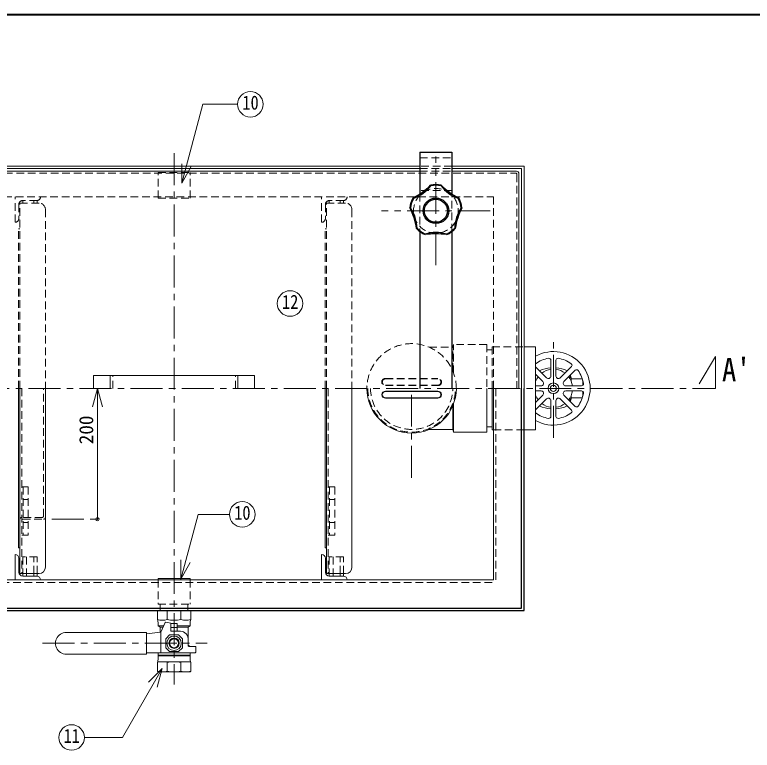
# Model space of a CAD drawing. Units: millimetres at full size, sheet at 1:5; details may follow other scales. Extents: x -1061 to 964, y -679 to 726.
# Drawn here: x -662 to -84, y 150 to 726 of the extents above; entities that cross this region are included whole.
import ezdxf
from ezdxf.enums import TextEntityAlignment as Align

# ---------------------------------------------------------------- set-up
doc = ezdxf.new("R2010")
doc.units = ezdxf.units.MM
doc.header["$LTSCALE"] = 5
doc.header["$PDMODE"] = 32
doc.header["$PDSIZE"] = 2.5
doc.linetypes.add('CHAIN1', pattern=[8, 5, -1, 1, -1])
doc.linetypes.add('DASHED1', pattern=[1.8, 1.2, -0.6])
doc.layers.add('0-0', color=7, linetype='Continuous', lineweight=9)
doc.styles.add('ＭＳ ゴシック', font='')
doc.styles.get('ＭＳ ゴシック').set_extended_font_data('MS Gothic')

msp = doc.modelspace()

# ---------------------------------------------------------------- linework, layer by layer
at = {"layer": '0-0', "color": 1, "lineweight": 40}
msp.add_line((963.599, 725.957), (-1061.401, 725.957), dxfattribs=at)
at = {"layer": '0-0', "lineweight": 18}
for p, q in [((-530.934, 594.145), (-514.393, 655.877)), ((-487.149, 655.877), (-514.393, 655.877)), ((-729.401, 607.457), (-344.401, 607.457)), ((-530.934, 594.145), (-530.934, 609.145)), ((-530.934, 594.145), (-523.434, 607.135)), ((-319.401, 607.457), (-262.901, 607.457)), ((-262.901, 433.457), (-262.901, 607.457)), ((-729.401, 605.457), (-344.401, 605.457)), ((-729.401, 603.457), (-344.401, 603.457)), ((-319.401, 605.457), (-264.901, 605.457)), ((-319.401, 603.457), (-268.901, 603.457)), ((-266.901, 601.457), (-266.901, 433.457)), ((-264.901, 433.457), (-264.901, 605.457)), ((-262.901, 465.957), (-253.901, 465.957)), ((-586.901, 433.457), (-586.901, 443.457)), ((-586.901, 443.457), (-486.901, 443.457)), ((-486.901, 433.457), (-486.901, 443.457)), ((-657.651, 433.457), (-657.651, 288.457)), ((-637.651, 293.457), (-637.651, 433.457)), ((-417.651, 433.457), (-417.651, 288.457)), ((-397.651, 293.457), (-397.651, 433.457)), ((-291.901, 399.164), (-291.901, 433.457)), ((-287.901, 400.957), (-287.901, 433.457)), ((-286.901, 433.457), (-286.901, 283.457)), ((-371.416, 430.982), (-330.385, 430.982)), ((-371.416, 426.032), (-330.385, 426.032)), ((-318.022, 421.457), (-318.022, 399.164)), ((-337.117, 401.285), (-318.729, 401.285)), ((-291.901, 399.164), (-318.022, 399.164)), ((-287.901, 400.957), (-286.901, 400.957)), ((-531.708, 284.077), (-518.126, 334.763)), ((-493.52, 334.763), (-518.126, 334.763)), ((-661.401, 303.457), (-661.401, 283.457)), ((-658.401, 289.457), (-658.401, 300.457)), ((-421.401, 303.457), (-421.401, 283.457)), ((-418.401, 289.457), (-418.401, 300.457)), ((-531.708, 284.077), (-531.708, 299.077)), ((-531.708, 284.077), (-524.208, 297.067)), ((-786.901, 283.457), (-286.901, 283.457)), ((-642.651, 288.457), (-657.651, 288.457)), ((-644.142, 286.457), (-655.401, 286.457)), ((-646.74, 286.457), (-646.74, 288.457)), ((-644.142, 286.457), (-644.142, 288.457)), ((-549.401, 284.457), (-549.401, 283.457)), ((-402.651, 288.457), (-417.651, 288.457)), ((-404.142, 286.457), (-415.401, 286.457)), ((-406.74, 286.457), (-406.74, 288.457)), ((-404.142, 286.457), (-404.142, 288.457)), ((-546.211, 213.996), (-577.324, 160.106)), ((-546.211, 213.996), (-556.818, 203.389)), ((-546.211, 213.996), (-550.093, 199.507)), ((-577.324, 160.106), (-607.146, 160.106))]:
    msp.add_line(p, q, dxfattribs=at)
at = {"layer": '0-0', "color": 5, "lineweight": 25}
for p, q in [((-344.401, 618.457), (-344.401, 585.686)), ((-344.401, 556.209), (-344.401, 433.457)), ((-319.401, 556.209), (-319.401, 433.457)), ((-264.901, 261.457), (-264.901, 433.457)), ((-262.901, 259.457), (-262.901, 433.457)), ((-808.901, 261.457), (-264.901, 261.457)), ((-810.901, 259.457), (-262.901, 259.457))]:
    msp.add_line(p, q, dxfattribs=at)
at = {"layer": '0-0', "color": 4, "linetype": 'CHAIN1'}
for p, q in [((-536.901, 617.457), (-536.901, 201.457)), ((-331.901, 529.957), (-331.901, 614.957)), ((-289.401, 572.457), (-374.401, 572.457)), ((-239.901, 394.657), (-239.901, 472.257)), ((-112.901, 458.457), (-127.901, 433.457)), ((-112.901, 458.457), (-112.901, 433.457)), ((-1010.901, 433.457), (-112.901, 433.457)), ((-350.901, 363.457), (-350.901, 433.457)), ((-632.651, 330.957), (-596.901, 330.957)), ((-639.801, 233.874), (-510.901, 233.874))]:
    msp.add_line(p, q, dxfattribs=at)
at = {"layer": '0-0', "linetype": 'DASHED1', "lineweight": 18}
for p, q in [((-344.401, 613.957), (-319.401, 613.957)), ((-344.401, 585.686), (-344.401, 556.209)), ((-319.401, 556.209), (-319.401, 585.686))]:
    msp.add_line(p, q, dxfattribs=at)
at = {"layer": '0-0', "color": 4, "linetype": 'DASHED1'}
for p, q in [((-319.401, 607.457), (-344.401, 607.457)), ((-804.401, 601.957), (-269.401, 601.957)), ((-549.401, 582.457), (-549.401, 602.457)), ((-549.401, 602.457), (-524.401, 602.457)), ((-524.401, 582.457), (-524.401, 602.457)), ((-344.401, 605.457), (-319.401, 605.457)), ((-344.401, 603.457), (-319.401, 603.457)), ((-268.401, 600.957), (-268.401, 433.457)), ((-786.901, 583.457), (-286.901, 583.457)), ((-661.401, 563.457), (-661.401, 583.457)), ((-421.401, 563.457), (-421.401, 583.457)), ((-319.401, 588.457), (-344.401, 588.457)), ((-286.901, 583.457), (-286.901, 433.457)), ((-658.401, 577.457), (-658.401, 566.457)), ((-657.651, 433.457), (-657.651, 578.457)), ((-642.651, 578.457), (-657.651, 578.457)), ((-644.142, 580.457), (-655.401, 580.457)), ((-655.401, 578.457), (-655.401, 580.457)), ((-646.74, 580.457), (-646.74, 578.457)), ((-644.142, 580.457), (-644.142, 578.457)), ((-549.401, 582.457), (-524.401, 582.457)), ((-418.401, 577.457), (-418.401, 566.457)), ((-417.651, 433.457), (-417.651, 578.457)), ((-402.651, 578.457), (-417.651, 578.457)), ((-404.142, 580.457), (-415.401, 580.457)), ((-415.401, 578.457), (-415.401, 580.457)), ((-406.74, 580.457), (-406.74, 578.457)), ((-404.142, 580.457), (-404.142, 578.457)), ((-637.651, 573.457), (-637.651, 433.457)), ((-397.651, 573.457), (-397.651, 433.457)), ((-658.651, 433.457), (-658.651, 558.457)), ((-657.651, 558.457), (-658.651, 558.457)), ((-418.651, 433.457), (-418.651, 558.457)), ((-417.651, 558.457), (-418.651, 558.457)), ((-291.901, 467.75), (-318.022, 467.75)), ((-318.022, 445.456), (-318.022, 467.75)), ((-291.901, 467.75), (-291.901, 433.457)), ((-337.117, 465.628), (-318.729, 465.628)), ((-291.901, 463.707), (-287.901, 463.707)), ((-287.901, 465.957), (-262.901, 465.957)), ((-287.901, 465.957), (-287.901, 433.457)), ((-584.901, 433.457), (-584.901, 443.457)), ((-488.901, 433.457), (-488.901, 443.457)), ((-371.416, 441.234), (-330.385, 441.234)), ((-371.416, 440.881), (-330.385, 440.881)), ((-656.151, 433.457), (-656.151, 288.457)), ((-639.151, 333.207), (-639.151, 433.457)), ((-416.151, 433.457), (-416.151, 288.457)), ((-371.416, 435.931), (-330.385, 435.931)), ((-371.416, 435.578), (-330.385, 435.578)), ((-284.901, 433.457), (-284.901, 281.457)), ((-286.901, 400.957), (-262.901, 400.957)), ((-651.151, 356.457), (-656.151, 356.457)), ((-655.151, 356.457), (-655.151, 318.457)), ((-651.151, 356.457), (-651.151, 318.457)), ((-411.151, 356.457), (-416.151, 356.457)), ((-415.151, 356.457), (-415.151, 318.457)), ((-411.151, 356.457), (-411.151, 318.457)), ((-651.151, 346.457), (-655.151, 346.457)), ((-411.151, 346.457), (-415.151, 346.457)), ((-639.901, 332.457), (-656.151, 332.457)), ((-655.401, 330.957), (-639.151, 330.957)), ((-651.151, 328.457), (-655.151, 328.457)), ((-411.151, 328.457), (-415.151, 328.457)), ((-651.151, 318.457), (-656.151, 318.457)), ((-411.151, 318.457), (-416.151, 318.457)), ((-644.142, 301.457), (-655.401, 301.457)), ((-655.401, 301.457), (-655.401, 288.457)), ((-652.401, 301.457), (-652.401, 286.457)), ((-646.74, 288.457), (-646.74, 301.457)), ((-644.142, 288.457), (-644.142, 301.457)), ((-404.142, 301.457), (-415.401, 301.457)), ((-415.401, 301.457), (-415.401, 288.457)), ((-412.401, 301.457), (-412.401, 286.457)), ((-406.74, 288.457), (-406.74, 301.457)), ((-404.142, 288.457), (-404.142, 301.457)), ((-549.401, 283.457), (-549.401, 264.457)), ((-524.401, 283.457), (-524.401, 264.457)), ((-788.901, 281.457), (-284.901, 281.457)), ((-549.401, 264.457), (-524.401, 264.457)), ((-547.751, 264.457), (-547.751, 259.457)), ((-526.051, 264.457), (-526.051, 259.457))]:
    msp.add_line(p, q, dxfattribs=at)
at = {"layer": '0-0', "color": 4}
for p, q in [((-241.901, 443.114), (-241.901, 455.48)), ((-237.901, 443.114), (-237.901, 455.48)), ((-234.486, 441.699), (-225.742, 450.444)), ((-245.315, 441.699), (-253.901, 450.285)), ((-231.658, 438.871), (-222.913, 447.615)), ((-248.143, 438.871), (-253.901, 444.628)), ((-226.701, 443.828), (-226.701, 440.581)), ((-217.264, 440.807), (-225.701, 440.807)), ((-216.901, 439.575), (-216.901, 435.818)), ((-658.651, 433.457), (-658.651, 308.457)), ((-596.901, 433.457), (-600.783, 418.968)), ((-596.901, 433.457), (-596.901, 330.957)), ((-596.901, 433.457), (-593.018, 418.968)), ((-418.651, 433.457), (-418.651, 308.457)), ((-249.557, 435.457), (-253.901, 435.457)), ((-230.244, 435.457), (-217.877, 435.457)), ((-371.416, 431.335), (-330.385, 431.335)), ((-249.557, 431.457), (-253.901, 431.457)), ((-248.143, 428.042), (-253.901, 422.285)), ((-231.658, 428.042), (-222.913, 419.298)), ((-230.244, 431.457), (-217.877, 431.457)), ((-216.901, 431.095), (-216.901, 427.338)), ((-371.416, 425.679), (-330.385, 425.679)), ((-245.315, 425.214), (-253.901, 416.628)), ((-241.901, 423.8), (-241.901, 411.433)), ((-237.901, 423.8), (-237.901, 411.433)), ((-234.486, 425.214), (-225.742, 416.469)), ((-226.701, 423.085), (-226.701, 426.332)), ((-217.264, 426.107), (-225.701, 426.107)), ((-291.901, 403.207), (-287.901, 403.207)), ((-657.651, 308.457), (-658.651, 308.457)), ((-417.651, 308.457), (-418.651, 308.457)), ((-655.401, 288.457), (-655.401, 286.457)), ((-415.401, 288.457), (-415.401, 286.457)), ((-549.901, 258.957), (-549.401, 259.457)), ((-549.901, 252.457), (-549.901, 258.957)), ((-542.285, 252.457), (-542.285, 258.957)), ((-531.516, 252.457), (-531.516, 258.957)), ((-524.401, 259.457), (-523.901, 258.957)), ((-523.901, 252.457), (-523.901, 258.957)), ((-549.401, 247.457), (-549.401, 249.457)), ((-543.966, 250.22), (-547.354, 242.63)), ((-543.744, 250.335), (-539.561, 249.489)), ((-539.401, 243.657), (-539.401, 249.257)), ((-534.601, 249.457), (-539.201, 249.457)), ((-534.401, 243.457), (-534.401, 249.257)), ((-524.401, 247.457), (-524.401, 249.457)), ((-549.401, 247.457), (-547.901, 246.457)), ((-549.401, 247.457), (-545.199, 247.457)), ((-547.901, 246.457), (-545.646, 246.457)), ((-547.901, 246.457), (-547.901, 242.471)), ((-547.401, 242.565), (-547.401, 226.457)), ((-539.201, 246.257), (-534.601, 246.257)), ((-539.201, 243.457), (-531.901, 243.457)), ((-534.401, 247.457), (-524.401, 247.457)), ((-534.401, 246.457), (-525.901, 246.457)), ((-525.901, 246.457), (-524.401, 247.457)), ((-525.901, 246.457), (-525.901, 231.921)), ((-558.665, 242.292), (-620.056, 242.292)), ((-547.515, 242.513), (-558.444, 241.316)), ((-558.444, 225.657), (-558.444, 242.093)), ((-543.42, 237.4), (-540.427, 240.394)), ((-543.42, 230.348), (-543.42, 237.4)), ((-533.348, 240.394), (-540.427, 240.394)), ((-530.381, 237.4), (-533.375, 240.394)), ((-530.381, 230.348), (-530.381, 237.4)), ((-525.901, 232.457), (-524.401, 231.457)), ((-520.368, 231.457), (-525.402, 231.457)), ((-558.644, 225.457), (-620.056, 225.457)), ((-520.368, 226.457), (-558.444, 226.457)), ((-549.401, 224.457), (-549.401, 226.457)), ((-543.42, 230.348), (-540.427, 227.354)), ((-533.348, 227.354), (-540.427, 227.354)), ((-530.381, 230.348), (-533.375, 227.354)), ((-524.401, 224.457), (-524.401, 226.457)), ((-519.868, 226.957), (-519.868, 230.957)), ((-524.061, 219.457), (-549.74, 219.457)), ((-549.401, 224.457), (-548.901, 223.957)), ((-524.401, 224.457), (-549.401, 224.457)), ((-524.401, 223.957), (-549.401, 223.957)), ((-549.401, 223.957), (-549.401, 221.957)), ((-524.401, 224.457), (-524.901, 223.957)), ((-524.401, 223.957), (-524.401, 221.957)), ((-549.901, 218.957), (-549.901, 211.957)), ((-542.285, 218.957), (-542.285, 211.957)), ((-531.516, 218.957), (-531.516, 211.957)), ((-523.901, 218.957), (-523.901, 211.957)), ((-549.901, 211.957), (-549.401, 211.457)), ((-524.401, 211.457), (-549.401, 211.457)), ((-524.401, 211.457), (-523.901, 211.957))]:
    msp.add_line(p, q, dxfattribs=at)
at = {"layer": '0-0', "color": 5, "lineweight": 25}
msp.add_lwpolyline([(-344.401, 618.457), (-319.401, 618.457), (-319.401, 585.686)], dxfattribs=at)
at = {"layer": '0-0', "color": 4, "linetype": 'DASHED1'}
msp.add_lwpolyline([(-318.729, 447.24), (-318.729, 465.628), (-318.022, 467.75)], dxfattribs=at)
at = {"layer": '0-0', "lineweight": 18}
for points in [[(-262.901, 400.957), (-253.901, 400.957), (-253.901, 465.957)], [(-318.729, 419.673), (-318.729, 401.285), (-318.022, 399.164)], [(-549.401, 284.457), (-524.401, 284.457), (-524.401, 283.457)]]:
    msp.add_lwpolyline(points, dxfattribs=at)
at = {"layer": '0-0', "color": 4}
for points in [[(-586.901, 443.457), (-599.901, 443.457), (-599.901, 433.457)], [(-486.901, 443.457), (-473.901, 443.457), (-473.901, 433.457)]]:
    msp.add_lwpolyline(points, dxfattribs=at)
at = {"layer": '0-0', "lineweight": 18}
for centre in [(-477.149, 655.877), (-446.083, 499.88), (-483.52, 334.763), (-617.146, 160.106)]:
    msp.add_circle(centre, 10, dxfattribs=at)
at = {"layer": '0-0', "linetype": 'DASHED1', "lineweight": 18}
msp.add_circle((-331.901, 572.457), 17.5, dxfattribs=at)
at = {"layer": '0-0', "color": 5, "lineweight": 25}
for radius in [10, 9]:
    msp.add_circle((-331.901, 572.457), radius, dxfattribs=at)
at = {"layer": '0-0', "color": 4}
for centre, radius in [((-239.901, 433.457), 4.2), ((-239.901, 433.457), 2.4), ((-536.901, 233.874), 5.655), ((-536.901, 233.874), 4), ((-536.901, 233.874), 3.5)]:
    msp.add_circle(centre, radius, dxfattribs=at)
at = {"layer": '0-0', "color": 4, "linetype": 'DASHED1'}
for centre, radius, start, end in [((-269.401, 600.957), 1, 0, 90), ((-644.401, 583.457), 3, 270, 0), ((-404.401, 583.457), 3, 270, 0), ((-655.401, 577.457), 3, 90, 180), ((-642.651, 573.457), 5, 0, 90), ((-415.401, 577.457), 3, 90, 180), ((-402.651, 573.457), 5, 0, 90), ((-661.401, 566.457), 3, 270, 0), ((-421.401, 566.457), 3, 270, 0), ((-350.901, 433.457), 35, 0, 180), ((-371.416, 438.406), 2.828, 90, 270), ((-371.416, 438.406), 2.475, 90, 270), ((-330.385, 438.406), 2.828, 270, 90), ((-330.385, 438.406), 2.475, 270, 90), ((-350.901, 433.457), 34.293, 180, 360), ((-350.901, 433.457), 32.172, 180, 360), ((-656.151, 330.957), 1.5, 90, 180), ((-655.401, 330.207), 0.75, 90, 180), ((-639.901, 333.207), 0.75, 270, 0), ((-639.151, 332.457), 1.5, 270, 0)]:
    msp.add_arc(centre, radius, start, end, dxfattribs=at)
at = {"layer": '0-0', "lineweight": 18}
for centre, radius, start, end in [((-268.901, 601.457), 2, 0, 90), ((-350.901, 433.457), 35, 180, 360), ((-371.416, 428.507), 2.475, 90, 270), ((-330.385, 428.507), 2.475, 270, 90), ((-661.401, 300.457), 3, 0, 90), ((-421.401, 300.457), 3, 0, 90), ((-655.401, 289.457), 3, 180, 270), ((-642.651, 293.457), 5, 270, 0), ((-415.401, 289.457), 3, 180, 270), ((-402.651, 293.457), 5, 270, 0), ((-644.401, 283.457), 3, 0, 90), ((-404.401, 283.457), 3, 0, 90)]:
    msp.add_arc(centre, radius, start, end, dxfattribs=at)
at = {"layer": '0-0', "color": 5, "lineweight": 25}
for centre, radius, start, end in [((-374.78, 631.476), 54.951, 297.11306, 314.88694), ((-358.983, 609.732), 29.075, 289.44958, 322.55042), ((-331.901, 572.457), 20.5, 78.46304, 101.53696), ((-331.901, 572.457), 20, 78.46304, 101.53696), ((-304.819, 609.732), 29.075, 217.44958, 250.55042), ((-289.021, 631.476), 54.951, 225.11306, 242.88694), ((-331.901, 572.457), 20.5, 150.46304, 173.53696), ((-331.901, 572.457), 20, 150.46304, 173.53696), ((-331.901, 572.457), 20, 6.46304, 29.53696), ((-331.901, 572.457), 20.5, 6.46304, 29.53696), ((-401.282, 549.913), 54.951, 9.11306, 26.88694), ((-375.72, 558.219), 29.075, 1.44958, 34.55042), ((-288.081, 558.219), 29.075, 145.44958, 178.55042), ((-262.52, 549.913), 54.951, 153.11306, 170.88694), ((-331.901, 572.457), 20.5, 222.46304, 245.53696), ((-331.901, 572.457), 20, 222.46304, 245.53696), ((-331.901, 499.505), 54.951, 81.11306, 98.88694), ((-331.901, 526.382), 29.075, 73.44958, 106.55042), ((-331.901, 572.457), 20, 294.46304, 317.53696), ((-331.901, 572.457), 20.5, 294.46304, 317.53696)]:
    msp.add_arc(centre, radius, start, end, dxfattribs=at)
at = {"layer": '0-0', "color": 4}
for centre, radius, start, end in [((-239.901, 433.457), 28.8, 240.9147, 119.0853), ((-239.901, 433.457), 23.8, 99.02995, 126.03188), ((-243.401, 455.48), 1.5, 0, 99.02995), ((-236.401, 455.48), 1.5, 80.97005, 180), ((-239.901, 433.457), 23.8, 54.02995, 80.97005), ((-226.802, 451.505), 1.5, 315, 54.02995), ((-239.901, 424.186), 25.462, 94.50505, 115.3665), ((-239.901, 433.457), 15, 97.66226, 127.33774), ((-239.901, 424.186), 25.462, 64.6335, 85.49495), ((-239.901, 433.457), 15, 52.66226, 82.33774), ((-221.853, 446.555), 1.5, 35.97005, 135), ((-239.901, 433.457), 23.8, 9.02995, 35.97005), ((-239.901, 433.457), 15, 142.66226, 158.96053), ((-249.557, 437.457), 2, 270, 45), ((-243.901, 443.114), 2, 225, 0), ((-235.901, 443.114), 2, 180, 315), ((-230.244, 437.457), 2, 135, 270), ((-239.901, 433.457), 15, 7.66226, 37.33774), ((-212.008, 446.424), 14.8, 189.6926, 202.30507), ((-213.075, 437.428), 13.07, 165.01987, 172.36706), ((-217.877, 436.957), 1.5, 270, 9.02995), ((-371.416, 428.507), 2.828, 90, 270), ((-330.385, 428.507), 2.828, 270, 90), ((-239.901, 433.457), 15, 201.03947, 217.33774), ((-249.557, 429.457), 2, 315, 90), ((-230.244, 429.457), 2, 90, 225), ((-239.901, 433.457), 15, 322.66226, 352.33774), ((-213.075, 429.485), 13.07, 187.63294, 194.98013), ((-239.901, 433.457), 23.8, 324.02995, 350.97005), ((-217.877, 429.957), 1.5, 350.97005, 90), ((-243.901, 423.8), 2, 0, 135), ((-235.901, 423.8), 2, 45, 180), ((-212.008, 420.489), 14.8, 157.69493, 170.3074), ((-239.901, 442.727), 25.462, 244.6335, 265.49495), ((-239.901, 433.457), 15, 232.66226, 262.33774), ((-239.901, 433.457), 15, 277.66226, 307.33774), ((-239.901, 442.727), 25.462, 274.50505, 295.3665), ((-226.802, 415.409), 1.5, 305.97005, 45), ((-221.853, 420.358), 1.5, 225, 324.02995), ((-239.901, 433.457), 23.8, 233.96812, 260.97005), ((-243.401, 411.433), 1.5, 260.97005, 0), ((-236.401, 411.433), 1.5, 180, 279.02995), ((-239.901, 433.457), 23.8, 279.02995, 305.97005), ((-546.093, 244.709), 14.748, 75.03792, 104.96208), ((-536.901, 230.211), 29.246, 79.3901, 100.6099), ((-527.708, 244.709), 14.748, 75.03792, 104.96208), ((-558.086, 249.551), 8.686, 359.37927, 19.54537), ((-546.093, 266.705), 14.748, 255.03792, 284.96208), ((-543.783, 250.138), 0.2, 78.57296, 155.94431), ((-536.901, 281.202), 29.246, 259.3901, 280.6099), ((-539.601, 249.293), 0.2, 360, 78.57296), ((-539.201, 249.257), 0.2, 90, 180), ((-534.601, 249.257), 0.2, 0, 90), ((-527.708, 266.705), 14.748, 255.03792, 284.96208), ((-515.715, 249.551), 8.686, 160.45463, 180.62073), ((-547.536, 242.712), 0.2, 276.25093, 335.94431), ((-539.201, 246.457), 0.2, 180, 270), ((-539.201, 243.657), 0.2, 180, 270), ((-534.601, 246.457), 0.2, 270, 0), ((-532.499, 236.867), 6.617, 355.72961, 84.81046), ((-621.293, 233.874), 8.508, 81.63982, 278.36018), ((-558.644, 242.093), 0.2, 0, 96.25093), ((-525.402, 231.957), 0.5, 184.09604, 270), ((-520.368, 230.957), 0.5, 0, 90), ((-558.644, 225.657), 0.2, 270, 0), ((-520.368, 226.957), 0.5, 270, 0), ((-558.086, 221.863), 8.686, 340.45463, 0.62073), ((-546.093, 204.709), 14.748, 75.03792, 104.96208), ((-536.901, 190.211), 29.246, 79.3901, 100.6099), ((-527.708, 204.709), 14.748, 75.03792, 104.96208), ((-515.715, 221.863), 8.686, 179.37927, 199.54537), ((-546.093, 226.205), 14.748, 255.03792, 284.96208), ((-536.901, 240.702), 29.246, 259.3901, 280.6099), ((-527.708, 226.205), 14.748, 255.03792, 284.96208)]:
    msp.add_arc(centre, radius, start, end, dxfattribs=at)
at = {"layer": '0-0', "color": 1}
msp.add_point((-596.901, 330.957), dxfattribs=at)

# ---------------------------------------------------------------- texts
at = {"layer": '0-0', "style": 'ＭＳ ゴシック'}
for s, height, width, p in [('10', 11, 0.85, (-483.399, 648.377)), ('12', 11, 0.85, (-452.333, 492.38)), ("A'", 18.33, 0.9, (-107.901, 433.457)), ('10', 11, 0.85, (-489.77, 327.263)), ('11', 11, 0.85, (-623.396, 152.606))]:
    msp.add_text(s, height=height, dxfattribs=dict(at, width=width)).set_placement(p, align=Align.BOTTOM_LEFT)
msp.add_text('200', height=11, rotation=90, dxfattribs=at).set_placement((-596.901, 389.707), align=Align.BOTTOM_LEFT)

doc.saveas('drawing.dxf')
